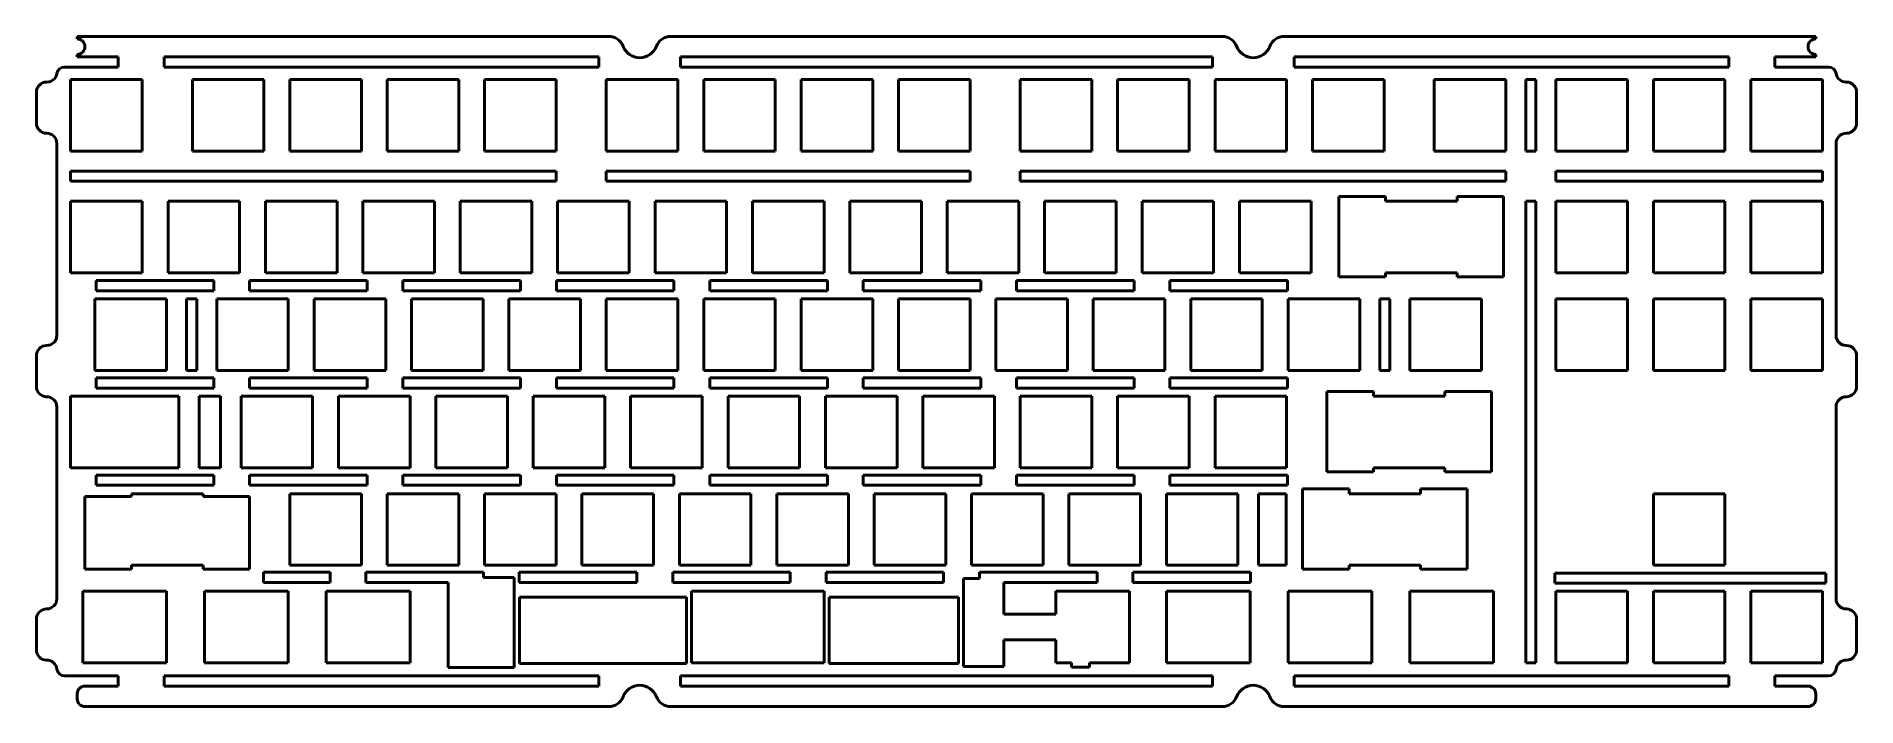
# Model space of a CAD drawing. Header units: millimetres. Extents: x 37 to 393, y 110 to 241.
import ezdxf

# ---------------------------------------------------------------- set-up
doc = ezdxf.new("R2010")
doc.units = ezdxf.units.MM
doc.header["$LTSCALE"] = 0.75
doc.layers.add('Visible', color=7, linetype='Continuous', lineweight=50)

msp = doc.modelspace()

# ---------------------------------------------------------------- linework, layer by layer
at = {"layer": 'Visible'}
for p, q in [((148.48, 241.12), (44.54, 241.12)), ((44.54, 241.12), (44.54, 240.62)), ((268.48, 241.12), (160.61, 241.12)), ((384.54, 241.12), (280.61, 241.12)), ((384.54, 241.12), (384.54, 240.62)), ((42.04, 235.12), (52.54, 235.12)), ((44.54, 237.62), (44.54, 237.12)), ((52.54, 237.12), (44.54, 237.12)), ((52.54, 235.12), (52.54, 237.12)), ((146.54, 237.12), (61.54, 237.12)), ((61.54, 235.12), (61.54, 237.12)), ((61.54, 235.12), (146.54, 235.12)), ((146.54, 237.12), (146.54, 235.12)), ((266.54, 237.12), (162.54, 237.12)), ((162.54, 237.12), (162.54, 235.12)), ((266.54, 235.12), (162.54, 235.12)), ((266.54, 237.12), (266.54, 235.12)), ((367.54, 237.12), (282.54, 237.12)), ((282.54, 237.12), (282.54, 235.12)), ((367.54, 235.12), (282.54, 235.12)), ((367.54, 235.12), (367.54, 237.12)), ((376.54, 235.12), (376.54, 237.12)), ((384.54, 237.12), (376.54, 237.12)), ((387.04, 235.12), (376.54, 235.12)), ((384.54, 237.62), (384.54, 237.12)), ((38.59, 232.2), (38.54, 232.2)), ((43.24, 232.71), (57.24, 232.71)), ((43.24, 218.71), (43.24, 232.71)), ((57.24, 232.71), (57.24, 218.71)), ((67.05, 232.71), (81.05, 232.71)), ((67.05, 218.71), (67.05, 232.71)), ((81.05, 232.71), (81.05, 218.71)), ((86.1, 218.71), (86.1, 232.71)), ((86.1, 232.71), (100.1, 232.71)), ((100.1, 232.71), (100.1, 218.71)), ((105.15, 218.71), (105.15, 232.71)), ((105.15, 232.71), (119.15, 232.71)), ((119.15, 232.71), (119.15, 218.71)), ((124.2, 232.71), (138.2, 232.71)), ((124.2, 218.71), (124.2, 232.71)), ((138.2, 232.71), (138.2, 218.71)), ((148.01, 218.71), (148.01, 232.71)), ((148.01, 232.71), (162.01, 232.71)), ((162.01, 232.71), (162.01, 218.71)), ((167.06, 218.71), (167.06, 232.71)), ((167.06, 232.71), (181.06, 232.71)), ((181.06, 232.71), (181.06, 218.71)), ((186.11, 218.71), (186.11, 232.71)), ((186.11, 232.71), (200.11, 232.71)), ((200.11, 232.71), (200.11, 218.71)), ((205.16, 218.71), (205.16, 232.71)), ((205.16, 232.71), (219.16, 232.71)), ((219.16, 232.71), (219.16, 218.71)), ((228.97, 218.71), (228.97, 232.71)), ((228.97, 232.71), (242.97, 232.71)), ((242.97, 232.71), (242.97, 218.71)), ((248.02, 218.71), (248.02, 232.71)), ((248.02, 232.71), (262.02, 232.71)), ((262.02, 232.71), (262.02, 218.71)), ((267.07, 218.71), (267.07, 232.71)), ((267.07, 232.71), (281.07, 232.71)), ((281.07, 232.71), (281.07, 218.71)), ((286.12, 218.71), (286.12, 232.71)), ((286.12, 232.71), (300.12, 232.71)), ((300.12, 232.71), (300.12, 218.71)), ((309.94, 218.71), (309.94, 232.71)), ((309.94, 232.71), (323.94, 232.71)), ((323.94, 232.71), (323.94, 218.71)), ((327.84, 218.71), (327.84, 232.71)), ((327.84, 232.71), (329.84, 232.71)), ((329.84, 232.71), (329.84, 218.71)), ((333.75, 218.71), (333.75, 232.71)), ((333.75, 232.71), (347.75, 232.71)), ((347.75, 232.71), (347.75, 218.71)), ((352.8, 218.71), (352.8, 232.71)), ((352.8, 232.71), (366.8, 232.71)), ((366.8, 232.71), (366.8, 218.71)), ((371.85, 218.71), (371.85, 232.71)), ((371.85, 232.71), (385.85, 232.71)), ((385.85, 232.71), (385.85, 218.71)), ((390.54, 232.2), (390.5, 232.2)), ((36.54, 224.2), (36.54, 230.2)), ((392.54, 224.2), (392.54, 230.2)), ((40.54, 182.7), (40.54, 220.2)), ((57.24, 218.71), (43.24, 218.71)), ((81.05, 218.71), (67.05, 218.71)), ((100.1, 218.71), (86.1, 218.71)), ((119.15, 218.71), (105.15, 218.71)), ((138.2, 218.71), (124.2, 218.71)), ((162.01, 218.71), (148.01, 218.71)), ((181.06, 218.71), (167.06, 218.71)), ((200.11, 218.71), (186.11, 218.71)), ((219.16, 218.71), (205.16, 218.71)), ((242.97, 218.71), (228.97, 218.71)), ((262.02, 218.71), (248.02, 218.71)), ((281.07, 218.71), (267.07, 218.71)), ((300.12, 218.71), (286.12, 218.71)), ((323.94, 218.71), (309.94, 218.71)), ((329.84, 218.71), (327.84, 218.71)), ((347.75, 218.71), (333.75, 218.71)), ((366.8, 218.71), (352.8, 218.71)), ((385.85, 218.71), (371.85, 218.71)), ((388.54, 220.2), (388.54, 182.7)), ((43.24, 212.8), (43.24, 214.8)), ((43.24, 214.8), (138.2, 214.8)), ((138.2, 214.8), (138.2, 212.8)), ((148.01, 212.8), (148.01, 214.8)), ((148.01, 214.8), (219.16, 214.8)), ((219.16, 214.8), (219.16, 212.8)), ((228.97, 212.8), (228.97, 214.8)), ((228.97, 214.8), (323.94, 214.8)), ((323.94, 214.8), (323.94, 212.8)), ((333.75, 212.8), (333.75, 214.8)), ((333.75, 214.8), (385.85, 214.8)), ((385.85, 214.8), (385.85, 212.8)), ((138.2, 212.8), (43.24, 212.8)), ((219.16, 212.8), (148.01, 212.8)), ((323.94, 212.8), (228.97, 212.8)), ((385.85, 212.8), (333.75, 212.8)), ((43.24, 194.89), (43.24, 208.89)), ((43.24, 208.89), (57.24, 208.89)), ((57.24, 208.89), (57.24, 194.89)), ((62.29, 208.89), (76.29, 208.89)), ((62.29, 194.89), (62.29, 208.89)), ((76.29, 208.89), (76.29, 194.89)), ((81.34, 194.89), (81.34, 208.89)), ((81.34, 208.89), (95.34, 208.89)), ((95.34, 208.89), (95.34, 194.89)), ((100.39, 194.89), (100.39, 208.89)), ((100.39, 208.89), (114.39, 208.89)), ((114.39, 208.89), (114.39, 194.89)), ((119.44, 208.89), (133.44, 208.89)), ((119.44, 194.89), (119.44, 208.89)), ((133.44, 208.89), (133.44, 194.89)), ((138.49, 194.89), (138.49, 208.89)), ((138.49, 208.89), (152.49, 208.89)), ((152.49, 208.89), (152.49, 194.89)), ((157.54, 194.89), (157.54, 208.89)), ((157.54, 208.89), (171.54, 208.89)), ((171.54, 208.89), (171.54, 194.89)), ((176.59, 194.89), (176.59, 208.89)), ((176.59, 208.89), (190.59, 208.89)), ((190.59, 208.89), (190.59, 194.89)), ((195.64, 194.89), (195.64, 208.89)), ((195.64, 208.89), (209.64, 208.89)), ((209.64, 208.89), (209.64, 194.89)), ((214.69, 194.89), (214.69, 208.89)), ((214.69, 208.89), (228.69, 208.89)), ((228.69, 208.89), (228.69, 194.89)), ((233.74, 194.89), (233.74, 208.89)), ((233.74, 208.89), (247.74, 208.89)), ((247.74, 208.89), (247.74, 194.89)), ((252.79, 194.89), (252.79, 208.89)), ((252.79, 208.89), (266.79, 208.89)), ((266.79, 208.89), (266.79, 194.89)), ((271.84, 194.89), (271.84, 208.89)), ((271.84, 208.89), (285.84, 208.89)), ((285.84, 208.89), (285.84, 194.89)), ((291.31, 194.14), (291.31, 209.84)), ((291.31, 209.84), (300.41, 209.84)), ((300.41, 208.89), (300.41, 209.84)), ((314.41, 208.89), (300.41, 208.89)), ((314.41, 209.84), (314.41, 208.89)), ((314.41, 209.84), (323.51, 209.84)), ((323.51, 209.84), (323.51, 207.42)), ((323.51, 207.42), (323.51, 204.19)), ((327.84, 118.69), (327.84, 208.89)), ((327.84, 208.89), (329.84, 208.89)), ((329.84, 208.89), (329.84, 118.69)), ((333.75, 208.89), (347.75, 208.89)), ((333.75, 194.89), (333.75, 208.89)), ((347.75, 208.89), (347.75, 194.89)), ((352.8, 194.89), (352.8, 208.89)), ((352.8, 208.89), (366.8, 208.89)), ((366.8, 208.89), (366.8, 194.89)), ((371.85, 194.89), (371.85, 208.89)), ((371.85, 208.89), (385.85, 208.89)), ((385.85, 208.89), (385.85, 194.89)), ((323.51, 201.39), (323.51, 204.19)), ((323.51, 201.39), (323.51, 195.12)), ((57.24, 194.89), (43.24, 194.89)), ((48.24, 193.39), (48.24, 191.39)), ((48.24, 193.39), (71.24, 193.39)), ((76.29, 194.89), (62.29, 194.89)), ((71.24, 193.39), (71.24, 191.39)), ((78.24, 193.39), (78.24, 191.39)), ((78.24, 193.39), (101.24, 193.39)), ((95.34, 194.89), (81.34, 194.89)), ((114.39, 194.89), (100.39, 194.89)), ((101.24, 193.39), (101.24, 191.39)), ((108.24, 193.39), (108.24, 191.39)), ((108.24, 193.39), (131.24, 193.39)), ((133.44, 194.89), (119.44, 194.89)), ((131.24, 193.39), (131.24, 191.39)), ((138.24, 193.39), (161.24, 193.39)), ((138.24, 193.39), (138.24, 191.39)), ((152.49, 194.89), (138.49, 194.89)), ((171.54, 194.89), (157.54, 194.89)), ((161.24, 193.39), (161.24, 191.39)), ((168.24, 193.39), (191.24, 193.39)), ((168.24, 193.39), (168.24, 191.39)), ((190.59, 194.89), (176.59, 194.89)), ((191.24, 193.39), (191.24, 191.39)), ((209.64, 194.89), (195.64, 194.89)), ((198.24, 193.39), (198.24, 191.39)), ((198.24, 193.39), (221.24, 193.39)), ((228.69, 194.89), (214.69, 194.89)), ((221.24, 193.39), (221.24, 191.39)), ((228.24, 193.39), (228.24, 191.39)), ((228.24, 193.39), (251.24, 193.39)), ((247.74, 194.89), (233.74, 194.89)), ((251.24, 193.39), (251.24, 191.39)), ((266.79, 194.89), (252.79, 194.89)), ((258.24, 193.39), (258.24, 191.39)), ((258.24, 193.39), (281.24, 193.39)), ((285.84, 194.89), (271.84, 194.89)), ((281.24, 193.39), (281.24, 191.39)), ((300.41, 194.14), (291.31, 194.14)), ((300.41, 194.89), (300.41, 194.14)), ((300.41, 194.89), (314.41, 194.89)), ((314.41, 194.14), (314.41, 194.89)), ((323.51, 194.14), (314.41, 194.14)), ((323.51, 195.12), (323.51, 194.14)), ((347.75, 194.89), (333.75, 194.89)), ((366.8, 194.89), (352.8, 194.89)), ((385.85, 194.89), (371.85, 194.89)), ((48, 175.84), (48, 189.84)), ((48, 189.84), (62, 189.84)), ((71.24, 191.39), (48.24, 191.39)), ((62, 189.84), (62, 175.84)), ((65.9, 189.84), (67.9, 189.84)), ((65.9, 175.84), (65.9, 189.84)), ((67.9, 189.84), (67.9, 175.84)), ((71.81, 175.84), (71.81, 189.84)), ((71.81, 189.84), (85.81, 189.84)), ((101.24, 191.39), (78.24, 191.39)), ((85.81, 189.84), (85.81, 175.84)), ((90.86, 175.84), (90.86, 189.84)), ((90.86, 189.84), (104.86, 189.84)), ((104.86, 189.84), (104.86, 175.84)), ((131.24, 191.39), (108.24, 191.39)), ((109.91, 189.84), (123.91, 189.84)), ((109.91, 175.84), (109.91, 189.84)), ((123.91, 189.84), (123.91, 175.84)), ((128.96, 175.84), (128.96, 189.84)), ((128.96, 189.84), (142.96, 189.84)), ((161.24, 191.39), (138.24, 191.39)), ((142.96, 189.84), (142.96, 175.84)), ((148.01, 175.84), (148.01, 189.84)), ((148.01, 189.84), (162.01, 189.84)), ((162.01, 189.84), (162.01, 175.84)), ((167.06, 175.84), (167.06, 189.84)), ((167.06, 189.84), (181.06, 189.84)), ((191.24, 191.39), (168.24, 191.39)), ((181.06, 189.84), (181.06, 175.84)), ((186.11, 175.84), (186.11, 189.84)), ((186.11, 189.84), (200.11, 189.84)), ((221.24, 191.39), (198.24, 191.39)), ((200.11, 189.84), (200.11, 175.84)), ((205.16, 175.84), (205.16, 189.84)), ((205.16, 189.84), (219.16, 189.84)), ((219.16, 189.84), (219.16, 175.84)), ((224.21, 175.84), (224.21, 189.84)), ((224.21, 189.84), (238.21, 189.84)), ((251.24, 191.39), (228.24, 191.39)), ((238.21, 189.84), (238.21, 175.84)), ((243.26, 175.84), (243.26, 189.84)), ((243.26, 189.84), (257.26, 189.84)), ((257.26, 189.84), (257.26, 175.84)), ((281.24, 191.39), (258.24, 191.39)), ((262.31, 175.84), (262.31, 189.84)), ((262.31, 189.84), (276.31, 189.84)), ((276.31, 189.84), (276.31, 175.84)), ((281.36, 175.84), (281.36, 189.84)), ((281.36, 189.84), (295.36, 189.84)), ((295.36, 189.84), (295.36, 175.84)), ((299.27, 175.84), (299.27, 189.84)), ((299.27, 189.84), (301.27, 189.84)), ((301.27, 189.84), (301.27, 175.84)), ((305.17, 189.84), (319.17, 189.84)), ((305.17, 175.84), (305.17, 189.84)), ((319.17, 189.84), (319.17, 175.84)), ((333.75, 175.84), (333.75, 189.84)), ((333.75, 189.84), (347.75, 189.84)), ((347.75, 189.84), (347.75, 175.84)), ((352.8, 175.84), (352.8, 189.84)), ((352.8, 189.84), (366.8, 189.84)), ((366.8, 189.84), (366.8, 175.84)), ((371.85, 189.84), (385.85, 189.84)), ((371.85, 175.84), (371.85, 189.84)), ((385.85, 189.84), (385.85, 175.84)), ((36.54, 172.7), (36.54, 178.7)), ((392.54, 172.7), (392.54, 178.7)), ((62, 175.84), (48, 175.84)), ((67.9, 175.84), (65.9, 175.84)), ((85.81, 175.84), (71.81, 175.84)), ((104.86, 175.84), (90.86, 175.84)), ((123.91, 175.84), (109.91, 175.84)), ((142.96, 175.84), (128.96, 175.84)), ((162.01, 175.84), (148.01, 175.84)), ((181.06, 175.84), (167.06, 175.84)), ((200.11, 175.84), (186.11, 175.84)), ((219.16, 175.84), (205.16, 175.84)), ((238.21, 175.84), (224.21, 175.84)), ((257.26, 175.84), (243.26, 175.84)), ((276.31, 175.84), (262.31, 175.84)), ((295.36, 175.84), (281.36, 175.84)), ((301.27, 175.84), (299.27, 175.84)), ((319.17, 175.84), (305.17, 175.84)), ((347.75, 175.84), (333.75, 175.84)), ((366.8, 175.84), (352.8, 175.84)), ((385.85, 175.84), (371.85, 175.84)), ((48.24, 174.39), (48.24, 172.39)), ((48.24, 174.39), (71.24, 174.39)), ((71.24, 172.39), (48.24, 172.39)), ((71.24, 172.39), (71.24, 174.39)), ((78.24, 174.39), (78.24, 172.39)), ((78.24, 174.39), (101.24, 174.39)), ((101.24, 172.39), (78.24, 172.39)), ((101.24, 172.39), (101.24, 174.39)), ((108.24, 174.39), (131.24, 174.39)), ((108.24, 174.39), (108.24, 172.39)), ((131.24, 172.39), (108.24, 172.39)), ((131.24, 172.39), (131.24, 174.39)), ((138.24, 174.39), (161.24, 174.39)), ((138.24, 174.39), (138.24, 172.39)), ((161.24, 172.39), (138.24, 172.39)), ((161.24, 172.39), (161.24, 174.39)), ((168.24, 174.39), (168.24, 172.39)), ((168.24, 174.39), (191.24, 174.39)), ((191.24, 172.39), (168.24, 172.39)), ((191.24, 172.39), (191.24, 174.39)), ((198.24, 174.39), (198.24, 172.39)), ((198.24, 174.39), (221.24, 174.39)), ((221.24, 172.39), (198.24, 172.39)), ((221.24, 172.39), (221.24, 174.39)), ((228.24, 174.39), (251.24, 174.39)), ((228.24, 174.39), (228.24, 172.39)), ((251.24, 172.39), (228.24, 172.39)), ((251.24, 172.39), (251.24, 174.39)), ((258.24, 174.39), (281.24, 174.39)), ((258.24, 174.39), (258.24, 172.39)), ((281.24, 172.39), (258.24, 172.39)), ((281.24, 172.39), (281.24, 174.39)), ((288.93, 156.04), (288.93, 171.74)), ((288.93, 171.74), (298.03, 171.74)), ((298.03, 170.79), (298.03, 171.74)), ((312.03, 171.74), (321.13, 171.74)), ((312.03, 170.79), (312.03, 171.74)), ((321.13, 171.74), (321.13, 156.04)), ((40.54, 131.2), (40.54, 168.7)), ((43.24, 156.79), (43.24, 170.79)), ((43.24, 170.79), (64.38, 170.79)), ((64.38, 170.79), (64.38, 156.79)), ((68.38, 170.79), (72.58, 170.79)), ((68.38, 156.79), (68.38, 170.79)), ((72.58, 170.79), (72.58, 156.79)), ((76.58, 156.79), (76.58, 170.79)), ((76.58, 170.79), (90.57, 170.79)), ((90.57, 170.79), (90.57, 156.79)), ((95.63, 156.79), (95.63, 170.79)), ((95.63, 170.79), (109.62, 170.79)), ((109.62, 170.79), (109.62, 156.79)), ((114.68, 156.79), (114.68, 170.79)), ((114.68, 170.79), (128.67, 170.79)), ((128.67, 170.79), (128.67, 156.79)), ((133.73, 156.79), (133.73, 170.79)), ((133.73, 170.79), (147.72, 170.79)), ((147.72, 170.79), (147.72, 156.79)), ((152.77, 156.79), (152.77, 170.79)), ((152.77, 170.79), (166.77, 170.79)), ((166.77, 170.79), (166.77, 156.79)), ((171.82, 156.79), (171.82, 170.79)), ((171.82, 170.79), (185.82, 170.79)), ((185.82, 170.79), (185.82, 156.79)), ((190.87, 156.79), (190.87, 170.79)), ((190.87, 170.79), (204.87, 170.79)), ((204.87, 170.79), (204.87, 156.79)), ((209.92, 156.79), (209.92, 170.79)), ((209.92, 170.79), (223.92, 170.79)), ((223.92, 170.79), (223.92, 156.79)), ((228.97, 156.79), (228.97, 170.79)), ((228.97, 170.79), (242.97, 170.79)), ((242.97, 170.79), (242.97, 156.79)), ((248.02, 156.79), (248.02, 170.79)), ((248.02, 170.79), (262.02, 170.79)), ((262.02, 170.79), (262.02, 156.79)), ((267.07, 156.79), (267.07, 170.79)), ((267.07, 170.79), (281.07, 170.79)), ((281.07, 170.79), (281.07, 156.79)), ((312.03, 170.79), (298.03, 170.79)), ((388.54, 168.7), (388.54, 131.2)), ((64.38, 156.79), (43.24, 156.79)), ((72.58, 156.79), (68.38, 156.79)), ((90.57, 156.79), (76.58, 156.79)), ((109.62, 156.79), (95.63, 156.79)), ((128.67, 156.79), (114.68, 156.79)), ((147.72, 156.79), (133.73, 156.79)), ((166.77, 156.79), (152.77, 156.79)), ((185.82, 156.79), (171.82, 156.79)), ((204.87, 156.79), (190.87, 156.79)), ((223.92, 156.79), (209.92, 156.79)), ((242.97, 156.79), (228.97, 156.79)), ((262.02, 156.79), (248.02, 156.79)), ((281.07, 156.79), (267.07, 156.79)), ((298.03, 156.79), (312.03, 156.79)), ((298.03, 156.79), (298.03, 156.04)), ((312.03, 156.04), (312.03, 156.79)), ((48.24, 155.39), (48.24, 153.39)), ((48.24, 155.39), (71.24, 155.39)), ((71.24, 153.39), (48.24, 153.39)), ((71.24, 155.39), (71.24, 153.39)), ((78.24, 155.39), (101.24, 155.39)), ((78.24, 155.39), (78.24, 153.39)), ((101.24, 153.39), (78.24, 153.39)), ((101.24, 155.39), (101.24, 153.39)), ((108.24, 155.39), (131.24, 155.39)), ((108.24, 155.39), (108.24, 153.39)), ((131.24, 153.39), (108.24, 153.39)), ((131.24, 155.39), (131.24, 153.39)), ((138.24, 155.39), (138.24, 153.39)), ((138.24, 155.39), (161.24, 155.39)), ((161.24, 153.39), (138.24, 153.39)), ((161.24, 155.39), (161.24, 153.39)), ((168.24, 155.39), (168.24, 153.39)), ((168.24, 155.39), (191.24, 155.39)), ((191.24, 153.39), (168.24, 153.39)), ((191.24, 155.39), (191.24, 153.39)), ((198.24, 155.39), (221.24, 155.39)), ((198.24, 155.39), (198.24, 153.39)), ((221.24, 153.39), (198.24, 153.39)), ((221.24, 155.39), (221.24, 153.39)), ((228.24, 155.39), (251.24, 155.39)), ((228.24, 155.39), (228.24, 153.39)), ((251.24, 153.39), (228.24, 153.39)), ((251.24, 155.39), (251.24, 153.39)), ((258.24, 155.39), (258.24, 153.39)), ((258.24, 155.39), (281.24, 155.39)), ((281.24, 153.39), (258.24, 153.39)), ((281.24, 155.39), (281.24, 153.39)), ((298.03, 156.04), (288.93, 156.04)), ((321.13, 156.04), (312.03, 156.04)), ((46.04, 147.04), (46.04, 151.19)), ((46.04, 151.19), (55.14, 151.19)), ((55.14, 151.19), (55.14, 151.74)), ((69.14, 151.74), (55.14, 151.74)), ((69.14, 151.74), (69.14, 151.19)), ((69.14, 151.19), (78.24, 151.19)), ((78.24, 151.19), (78.24, 136.99)), ((86.1, 137.74), (86.1, 151.74)), ((86.1, 151.74), (100.1, 151.74)), ((100.1, 151.74), (100.1, 137.74)), ((105.15, 137.74), (105.15, 151.74)), ((105.15, 151.74), (119.15, 151.74)), ((119.15, 151.74), (119.15, 137.74)), ((124.2, 151.74), (138.2, 151.74)), ((124.2, 137.74), (124.2, 151.74)), ((138.2, 151.74), (138.2, 137.74)), ((143.25, 137.74), (143.25, 151.74)), ((143.25, 151.74), (157.25, 151.74)), ((157.25, 151.74), (157.25, 137.74)), ((162.3, 137.74), (162.3, 151.74)), ((162.3, 151.74), (176.3, 151.74)), ((176.3, 151.74), (176.3, 137.74)), ((181.35, 151.74), (195.35, 151.74)), ((181.35, 137.74), (181.35, 151.74)), ((195.35, 151.74), (195.35, 137.74)), ((200.4, 137.74), (200.4, 151.74)), ((200.4, 151.74), (214.4, 151.74)), ((214.4, 151.74), (214.4, 137.74)), ((219.45, 137.74), (219.45, 151.74)), ((219.45, 151.74), (233.45, 151.74)), ((233.45, 151.74), (233.45, 137.74)), ((238.5, 137.74), (238.5, 151.74)), ((238.5, 151.74), (252.5, 151.74)), ((252.5, 151.74), (252.5, 137.74)), ((257.55, 137.74), (257.55, 151.74)), ((257.55, 151.74), (271.55, 151.74)), ((271.55, 151.74), (271.55, 137.74)), ((275.55, 151.74), (280.99, 151.74)), ((275.55, 137.74), (275.55, 151.74)), ((280.99, 151.74), (280.99, 137.74)), ((284.17, 136.99), (284.17, 152.69)), ((284.17, 152.69), (293.27, 152.69)), ((293.27, 151.74), (293.27, 152.69)), ((307.27, 151.74), (293.27, 151.74)), ((307.27, 152.69), (307.27, 151.74)), ((307.27, 152.69), (316.37, 152.69)), ((316.37, 152.69), (316.37, 136.99)), ((352.8, 137.74), (352.8, 151.74)), ((352.8, 151.74), (366.8, 151.74)), ((366.8, 151.74), (366.8, 137.74)), ((46.04, 147.04), (46.04, 144.24)), ((46.04, 136.99), (46.04, 144.24)), ((55.14, 136.99), (46.04, 136.99)), ((55.14, 137.74), (69.14, 137.74)), ((55.14, 137.74), (55.14, 136.99)), ((69.14, 136.99), (69.14, 137.74)), ((78.24, 136.99), (69.14, 136.99)), ((80.99, 134.39), (80.99, 136.39)), ((80.99, 136.39), (93.99, 136.39)), ((100.1, 137.74), (86.1, 137.74)), ((93.99, 136.39), (93.99, 134.39)), ((100.99, 136.39), (100.99, 134.39)), ((100.99, 136.39), (123.99, 136.39)), ((119.15, 137.74), (105.15, 137.74)), ((123.99, 136.39), (123.99, 135.34)), ((123.99, 135.34), (130.01, 135.34)), ((138.2, 137.74), (124.2, 137.74)), ((130.01, 117.74), (130.01, 135.34)), ((130.99, 136.39), (130.99, 134.39)), ((130.99, 136.39), (153.99, 136.39)), ((157.25, 137.74), (143.25, 137.74)), ((153.99, 136.39), (153.99, 134.39)), ((160.99, 136.39), (183.99, 136.39)), ((160.99, 136.39), (160.99, 134.39)), ((176.3, 137.74), (162.3, 137.74)), ((195.35, 137.74), (181.35, 137.74)), ((183.99, 136.39), (183.99, 134.39)), ((190.99, 136.39), (213.99, 136.39)), ((190.99, 136.39), (190.99, 134.39)), ((214.4, 137.74), (200.4, 137.74)), ((213.99, 136.39), (213.99, 134.39)), ((233.45, 137.74), (219.45, 137.74)), ((220.99, 136.39), (220.99, 135.14)), ((220.99, 136.39), (243.99, 136.39)), ((252.5, 137.74), (238.5, 137.74)), ((243.99, 136.39), (243.99, 134.39)), ((250.99, 136.39), (273.99, 136.39)), ((250.99, 136.39), (250.99, 134.39)), ((271.55, 137.74), (257.55, 137.74)), ((273.99, 136.39), (273.99, 134.39)), ((280.99, 137.74), (275.55, 137.74)), ((293.27, 136.99), (284.17, 136.99)), ((293.27, 137.74), (307.27, 137.74)), ((293.27, 137.74), (293.27, 136.99)), ((307.27, 136.99), (307.27, 137.74)), ((316.37, 136.99), (307.27, 136.99)), ((333.54, 136.22), (386.54, 136.22)), ((333.54, 134.22), (333.54, 136.22)), ((366.8, 137.74), (352.8, 137.74)), ((386.54, 136.22), (386.54, 134.22)), ((45.62, 132.69), (62, 132.69)), ((45.62, 118.69), (45.62, 132.69)), ((62, 132.69), (62, 118.69)), ((69.43, 132.69), (85.81, 132.69)), ((69.43, 118.69), (69.43, 132.69)), ((93.99, 134.39), (80.99, 134.39)), ((85.81, 132.69), (85.81, 118.69)), ((93.24, 132.69), (109.62, 132.69)), ((93.24, 118.69), (93.24, 132.69)), ((117.08, 134.39), (100.99, 134.39)), ((109.62, 132.69), (109.62, 118.69)), ((117.08, 117.74), (117.08, 134.39)), ((153.99, 134.39), (130.99, 134.39)), ((183.99, 134.39), (160.99, 134.39)), ((164.68, 118.69), (164.68, 132.69)), ((164.68, 132.69), (190.59, 132.69)), ((190.59, 118.69), (190.59, 132.69)), ((213.99, 134.39), (190.99, 134.39)), ((217.9, 135.14), (220.99, 135.14)), ((217.9, 117.94), (217.9, 135.14)), ((225.76, 134.39), (225.76, 128.19)), ((243.99, 134.39), (225.76, 134.39)), ((235.92, 128.19), (235.92, 132.69)), ((235.92, 132.69), (250.32, 132.69)), ((250.32, 132.69), (250.32, 118.69)), ((273.99, 134.39), (250.99, 134.39)), ((257.55, 118.69), (257.55, 132.69)), ((257.55, 132.69), (273.93, 132.69)), ((273.93, 132.69), (273.93, 118.69)), ((281.36, 118.69), (281.36, 132.69)), ((281.36, 132.69), (297.74, 132.69)), ((297.74, 132.69), (297.74, 118.69)), ((305.17, 118.69), (305.17, 132.69)), ((305.17, 132.69), (321.56, 132.69)), ((321.56, 132.69), (321.56, 118.69)), ((386.54, 134.22), (333.54, 134.22)), ((333.75, 118.69), (333.75, 132.69)), ((333.75, 132.69), (347.75, 132.69)), ((347.75, 132.69), (347.75, 118.69)), ((352.8, 118.69), (352.8, 132.69)), ((352.8, 132.69), (366.8, 132.69)), ((366.8, 132.69), (366.8, 118.69)), ((371.85, 118.69), (371.85, 132.69)), ((371.85, 132.69), (385.85, 132.69)), ((385.85, 132.69), (385.85, 118.69)), ((131.01, 118.54), (131.01, 131.54)), ((131.01, 131.54), (163.68, 131.54)), ((163.68, 131.54), (163.68, 118.54)), ((191.59, 131.54), (216.9, 131.54)), ((191.59, 118.54), (191.59, 131.54)), ((216.9, 131.54), (216.9, 118.54)), ((225.76, 128.19), (235.92, 128.19)), ((36.54, 121.2), (36.54, 127.2)), ((392.54, 121.2), (392.54, 127.2)), ((225.76, 123.19), (225.76, 117.94)), ((235.92, 123.19), (225.76, 123.19)), ((235.92, 118.69), (235.92, 123.19)), ((38.57, 119.2), (38.54, 119.2)), ((62, 118.69), (45.62, 118.69)), ((85.81, 118.69), (69.43, 118.69)), ((109.62, 118.69), (93.24, 118.69)), ((130.01, 117.74), (117.08, 117.74)), ((163.68, 118.54), (131.01, 118.54)), ((164.68, 118.69), (190.59, 118.69)), ((216.9, 118.54), (191.59, 118.54)), ((225.76, 117.94), (217.9, 117.94)), ((238.99, 118.69), (235.92, 118.69)), ((238.99, 118.69), (238.99, 117.84)), ((238.99, 117.84), (242.49, 117.84)), ((250.32, 118.69), (242.49, 118.69)), ((242.49, 117.84), (242.49, 118.69)), ((273.93, 118.69), (257.55, 118.69)), ((297.74, 118.69), (281.36, 118.69)), ((321.56, 118.69), (305.17, 118.69)), ((329.84, 118.69), (327.84, 118.69)), ((347.75, 118.69), (333.75, 118.69)), ((366.8, 118.69), (352.8, 118.69)), ((385.85, 118.69), (371.85, 118.69)), ((390.52, 119.2), (390.54, 119.2)), ((52.54, 116.12), (42.04, 116.12)), ((52.54, 114.12), (46.04, 114.12)), ((52.54, 114.12), (52.54, 116.12)), ((61.54, 114.12), (61.54, 116.12)), ((146.54, 116.12), (61.54, 116.12)), ((146.54, 114.12), (61.54, 114.12)), ((146.54, 116.12), (146.54, 114.12)), ((162.54, 116.12), (162.54, 114.12)), ((266.54, 116.12), (162.54, 116.12)), ((266.54, 114.12), (162.54, 114.12)), ((266.54, 116.12), (266.54, 114.12)), ((282.54, 116.12), (282.54, 114.12)), ((367.54, 116.12), (282.54, 116.12)), ((367.54, 114.12), (282.54, 114.12)), ((367.54, 114.12), (367.54, 116.12)), ((376.54, 114.12), (376.54, 116.12)), ((387.04, 116.12), (376.54, 116.12)), ((383.04, 114.12), (376.54, 114.12)), ((44.54, 112.62), (44.54, 111.62)), ((384.54, 112.62), (384.54, 111.62)), ((148.48, 110.12), (46.04, 110.12)), ((268.48, 110.12), (160.61, 110.12)), ((383.04, 110.12), (280.61, 110.12))]:
    msp.add_line(p, q, dxfattribs=at)
at = {"layer": 'Visible', "extrusion": (0, 0, -1)}
for centre, radius, start, end in [((-44.54, 239.12), 1.5, 90, 270), ((-148.48, 238.12), 3, 90, 158.9567), ((-154.54, 240.46), 3.5, 201.0433, 338.9567), ((-160.61, 238.12), 3, 21.0433, 90), ((-268.48, 238.12), 3, 90, 158.9567), ((-274.54, 240.46), 3.5, 201.0433, 338.9567), ((-280.61, 238.12), 3, 21.0433, 90), ((-384.54, 239.12), 1.5, 270, 90), ((-42.04, 233.62), 1.5, 9.4723, 90), ((-387.04, 233.62), 1.5, 90, 170.5277), ((-38.54, 230.2), 2, 0, 90), ((-390.54, 230.2), 2, 90, 180), ((-38.54, 224.2), 2, 270, 0), ((-390.54, 224.2), 2, 180, 270), ((-38.54, 178.7), 2, 0, 90), ((-390.54, 178.7), 2, 90, 180), ((-38.54, 172.7), 2, 270, 0), ((-390.54, 172.7), 2, 180, 270), ((-38.54, 127.2), 2, 0, 90), ((-390.54, 127.2), 2, 90, 180), ((-38.54, 121.2), 2, 270, 0), ((-390.54, 121.2), 2, 180, 270), ((-42.04, 117.62), 1.5, 270, 353.0419), ((-46.04, 112.62), 1.5, 0, 90), ((-154.54, 110.79), 3.5, 21.0433, 158.9567), ((-274.54, 110.79), 3.5, 21.0433, 158.9567), ((-383.04, 112.62), 1.5, 90, 180), ((-387.04, 117.62), 1.5, 186.9581, 270), ((-46.04, 111.62), 1.5, 270, 0), ((-148.48, 113.12), 3, 201.0433, 270), ((-160.61, 113.12), 3, 270, 338.9567), ((-268.48, 113.12), 3, 201.0433, 270), ((-280.61, 113.12), 3, 270, 338.9567), ((-383.04, 111.62), 1.5, 180, 270)]:
    msp.add_arc(centre, radius, start, end, dxfattribs=at)
at = {"layer": 'Visible'}
for centre, start, end in [((38.59, 234.2), 270, 350.5277), ((390.5, 234.2), 189.4723, 270), ((38.54, 220.2), 0, 90), ((390.54, 220.2), 90, 180), ((38.54, 182.7), 270, 0), ((390.54, 182.7), 180, 270), ((38.54, 168.7), 0, 90), ((390.54, 168.7), 90, 180), ((38.54, 131.2), 270, 0), ((390.54, 131.2), 180, 270), ((38.57, 117.2), 6.9581, 90), ((390.52, 117.2), 90, 173.0419)]:
    msp.add_arc(centre, 2, start, end, dxfattribs=at)

doc.saveas('drawing.dxf')
